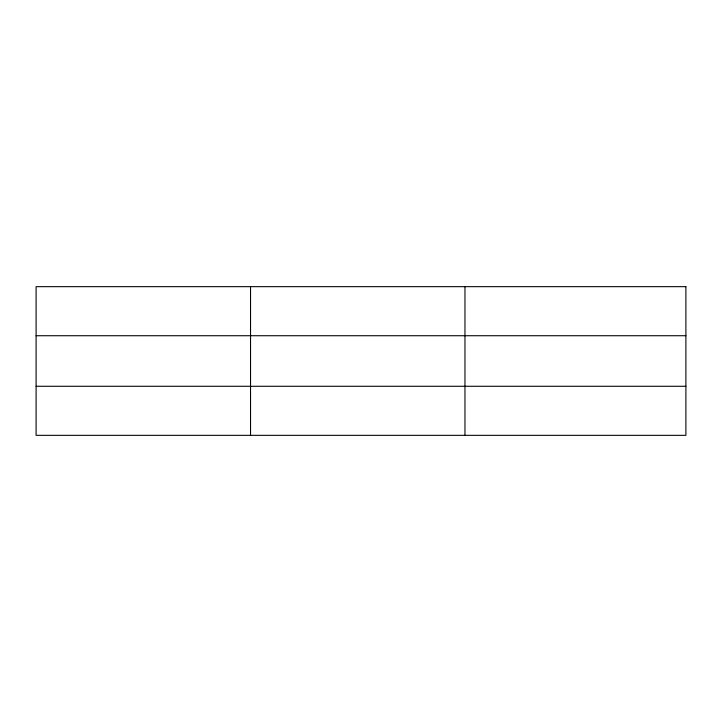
<?xml version="1.0" encoding="UTF-8"?>
<svg xmlns="http://www.w3.org/2000/svg" width="722" height="722" viewBox="0 0 722 722"><rect width="100%" height="100%" fill="white"/><g stroke="black" fill="none" stroke-linecap="round" stroke-linejoin="round"><path stroke-width="1.08" d="M250.534 435.339L250.534 286.661M464.968 435.339L464.968 286.661M36.1 335.721L685.9 335.721M36.1 386.279L685.9 386.279M685.9 286.661L685.9 435.339L36.1 435.339L36.1 286.661L685.9 286.661"/></g></svg>
